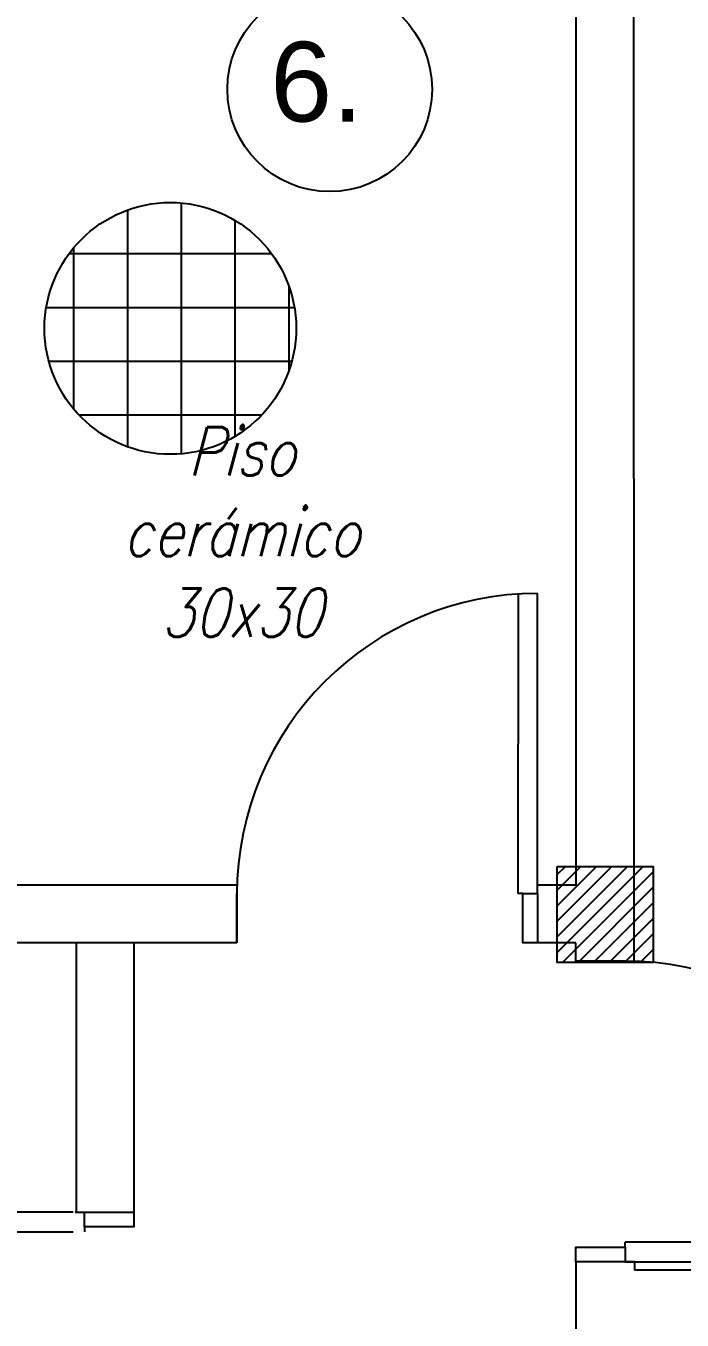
# Model space of a CAD drawing. Header units: millimetres. Extents: x 2444.3 to 2532.4, y 2068.2 to 2109.
# Drawn here: x 2468.067 to 2469.774, y 2094.009 to 2097.374 of the extents above; entities that cross this region are included whole.
import ezdxf

# ---------------------------------------------------------------- set-up
doc = ezdxf.new("R2010")
doc.units = ezdxf.units.MM
doc.layers.get('0').update_dxf_attribs({"color": 4})
for name, color, linetype in [('artefactos', 7, 'Continuous'), ('columnas', 254, 'Continuous'), ('hº aº', 251, 'Continuous'), ('texto HºAº', 141, 'Continuous')]:
    doc.layers.add(name, color=color, linetype=linetype)
doc.styles.add('ROMANS2', font='Romans.shx', dxfattribs={"width": 0.8, "oblique": 15})
doc.styles.get("Standard").update_dxf_attribs({"font": 'arial.ttf'})

msp = doc.modelspace()

# ---------------------------------------------------------------- hatches: boundary and pattern name
at = {"layer": 'artefactos'}
h = msp.add_hatch(dxfattribs=at)
h.set_pattern_fill('NET', color=256, scale=0.044047, style=0)
h.set_pattern_definition([(0, (2370.71811, 1988.53947), (0, 0.13984799), []), (90, (2370.71811, 1988.53947), (-0.13984799, 9e-18), [])])
h.paths.add_polyline_path([(2468.7703, 2096.5875, 1), (2468.1155, 2096.5875, 1)])
at = {"layer": 'hº aº'}
h = msp.add_hatch(dxfattribs=at)
h.set_pattern_fill('ANSI31', color=256, scale=0.009, style=0)
h.set_pattern_definition([(45, (1831.176217, 1662.748658), (-0.0202055763, 0.0202055763), [])])
h.paths.add_polyline_path([(2469.4492, 2095.1884), (2469.6992, 2095.1884), (2469.6992, 2094.9393), (2469.4492, 2094.9393)])

# ---------------------------------------------------------------- linework, layer by layer
at = {"color": 4}
for p, q in [((2469.4979, 2098.1397), (2469.4979, 2095.1397)), ((2469.6479, 2098.1397), (2469.6482, 2094.9422)), ((2469.3474, 2095.8969), (2469.3469, 2095.1182)), ((2469.3979, 2095.1182), (2469.3979, 2095.8985)), ((2468.616, 2095.1397), (2465.8979, 2095.1397)), ((2469.4979, 2095.1397), (2469.3979, 2095.1397)), ((2469.4979, 2095.1397), (2469.3979, 2095.1397)), ((2468.616, 2094.9897), (2468.6161, 2095.1182)), ((2468.6161, 2095.1182), (2468.6161, 2094.9897)), ((2468.6161, 2094.9897), (2468.6161, 2095.1182)), ((2469.3597, 2095.1182), (2469.3469, 2095.1182)), ((2468.6161, 2094.9897), (2465.8979, 2094.9897)), ((2468.1979, 2094.9897), (2468.1979, 2094.2897)), ((2468.3479, 2094.9897), (2468.3479, 2094.2897)), ((2469.4979, 2094.9897), (2469.3979, 2094.9897)), ((2469.4979, 2094.9426), (2469.4979, 2094.9897)), ((2469.6263, 2094.9426), (2469.4979, 2094.9426)), ((2469.4979, 2094.9426), (2469.6263, 2094.9426)), ((2469.4979, 2094.9426), (2469.6263, 2094.9426)), ((2468.1901, 2094.2897), (2467.4098, 2094.2897)), ((2468.1952, 2094.2897), (2468.3479, 2094.2897)), ((2468.1979, 2094.2897), (2468.3479, 2094.2897)), ((2468.2194, 2094.2516), (2468.2194, 2094.2387)), ((2467.4114, 2094.2393), (2468.1901, 2094.2387)), ((2470.405, 2094.2112), (2469.6263, 2094.2118)), ((2469.6263, 2094.1989), (2469.6263, 2094.2118)), ((2469.6505, 2094.1608), (2469.4979, 2094.1608)), ((2469.4979, 2094.1608), (2469.4979, 2094.1385)), ((2469.6505, 2094.1608), (2469.4979, 2094.1608)), ((2469.6263, 2094.1608), (2470.4067, 2094.1607)), ((2469.6505, 2094.1608), (2469.6505, 2094.1385)), ((2469.4979, 2094.1385), (2469.4979, 2092.6397)), ((2472.4479, 2094.1385), (2469.6505, 2094.1385))]:
    msp.add_line(p, q, dxfattribs=at)
at = {"color": 7}
for points in [[(2469.3979, 2095.1182), (2469.3979, 2094.9897), (2469.3597, 2094.9897), (2469.3597, 2095.1182)], [(2468.2194, 2094.2897), (2468.3479, 2094.2897), (2468.3479, 2094.2516), (2468.2194, 2094.2516)], [(2469.6263, 2094.1608), (2469.4979, 2094.1608), (2469.4979, 2094.1989), (2469.6263, 2094.1989)]]:
    msp.add_lwpolyline(points, close=True, dxfattribs=at)
msp.add_circle((2468.8574, 2097.2093), 0.2662, dxfattribs=at)
for centre, radius, start, end in [((2469.3982, 2095.1164), 0.7822, 90.0267, 180), ((2469.6245, 2094.1604), 0.7822, 0.0267, 90), ((2468.1914, 2094.2899), 0.7817, 180.0111, 270.5117)]:
    msp.add_arc(centre, radius, start, end, dxfattribs=at)
at = {"layer": 'artefactos'}
msp.add_circle((2468.4429, 2096.5875), 0.3274, dxfattribs=at)
at = {"layer": 'columnas'}
msp.add_lwpolyline([(2469.4492, 2095.1884), (2469.6992, 2095.1884), (2469.6992, 2094.9384), (2469.4492, 2094.9384)], close=True, dxfattribs=at)

# ---------------------------------------------------------------- texts
at = {"color": 7, "insert": (2468.9441, 2097.3327), "char_height": 0.04145, "attachment_point": 3}
msp.add_mtext_dynamic_manual_height_columns('{\\H5x;6.}', width=6.187742, gutter_width=12.5, heights=[0], dxfattribs=at)
at = {"layer": 'texto HºAº', "color": 7, "insert": (2468.6283, 2096.0583), "char_height": 0.125847, "width": 0.006418, "attachment_point": 5, "style": 'ROMANS2'}
msp.add_mtext('Piso cerámico \\P30x30 ', dxfattribs=at)

doc.saveas('drawing.dxf')
